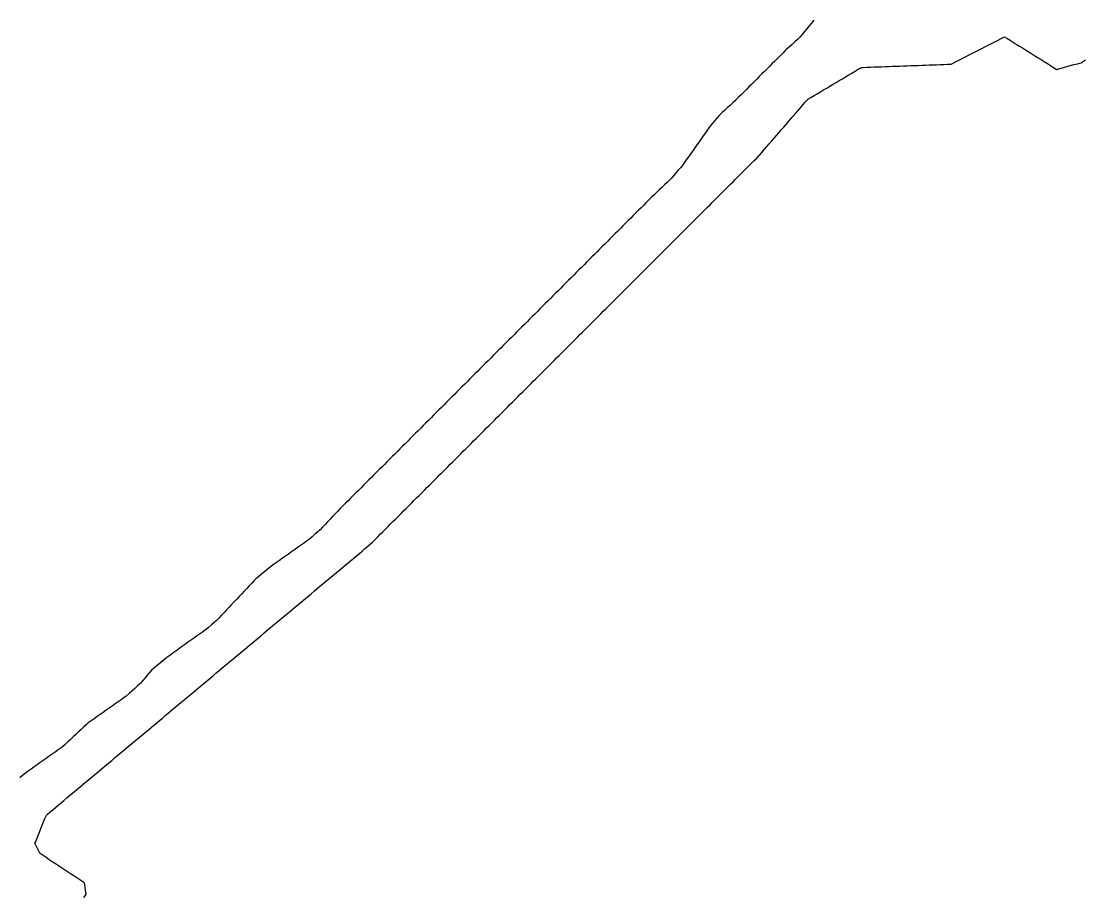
# Model space of a CAD drawing. Header units: millimetres. Extents: x 0 to 2762, y 6 to 2482.
# Drawn here: x 2123.2 to 2413.2, y 651.4 to 889.8 of the extents above; entities that cross this region are included whole.
import ezdxf

# ---------------------------------------------------------------- set-up
doc = ezdxf.new("R2010")
doc.units = ezdxf.units.MM
for name, color, linetype in [('ALL_HOLES', 1, 'Continuous'), ('ALL_ISLANDS', 7, 'Continuous'), ('OUTLINE_ISLAND_01', 7, 'Continuous'), ('OUTLINE_ISLAND_01_HOLE_67', 1, 'Continuous')]:
    doc.layers.add(name, color=color, linetype=linetype)

msp = doc.modelspace()

# ---------------------------------------------------------------- linework, layer by layer
at = {"layer": 'ALL_HOLES'}
msp.add_lwpolyline([(2339.3041, 890.1073), (2338.672, 889.3324), (2338.0399, 888.5575), (2337.4078, 887.7826), (2336.7757, 887.0077), (2336.1436, 886.2328), (2335.5115, 885.4579), (2334.8669, 884.8653), (2334.1307, 884.1886), (2333.3945, 883.5118), (2332.6583, 882.835), (2331.9221, 882.1582), (2331.5532, 881.79), (2330.8454, 881.0836), (2330.1376, 880.3772), (2329.4298, 879.6708), (2328.722, 878.9644), (2328.0142, 878.258), (2327.3064, 877.5516), (2326.5986, 876.8451), (2325.8908, 876.1387), (2325.183, 875.4323), (2324.4752, 874.7259), (2323.7674, 874.0195), (2323.0596, 873.3131), (2322.3518, 872.6067), (2321.644, 871.9003), (2320.9362, 871.1939), (2320.2284, 870.4875), (2319.5206, 869.781), (2318.8128, 869.0746), (2318.105, 868.3682), (2318.0395, 868.3076), (2317.3055, 867.6285), (2316.5714, 866.9494), (2315.8374, 866.2703), (2315.1034, 865.5911), (2314.3694, 864.912), (2313.6353, 864.2329), (2313.0175, 863.514), (2312.3657, 862.7556), (2311.714, 861.9971), (2311.0622, 861.2387), (2310.9177, 861.0343), (2310.3406, 860.2176), (2309.7636, 859.4009), (2309.1865, 858.5842), (2308.6094, 857.7676), (2308.0323, 856.9509), (2307.4552, 856.1342), (2306.8781, 855.3175), (2306.301, 854.5008), (2305.724, 853.6841), (2305.1469, 852.8675), (2304.5698, 852.0508), (2303.9927, 851.2341), (2303.4156, 850.4174), (2303.0306, 849.9613), (2302.3855, 849.1972), (2301.7403, 848.4331), (2301.0952, 847.669), (2300.4501, 846.9049), (2300.0481, 846.5302), (2299.3165, 845.8484), (2298.585, 845.1666), (2297.8534, 844.4848), (2297.1219, 843.803), (2296.3903, 843.1212), (2295.7742, 842.5051), (2295.0671, 841.798), (2294.3599, 841.091), (2293.6528, 840.3839), (2292.9457, 839.6768), (2292.2385, 838.9697), (2291.5314, 838.2626), (2290.8243, 837.5556), (2290.1171, 836.8485), (2289.41, 836.1414), (2288.7029, 835.4343), (2287.9957, 834.7272), (2287.2886, 834.0201), (2286.5815, 833.3131), (2285.8743, 832.606), (2285.1672, 831.8989), (2284.4601, 831.1918), (2283.7529, 830.4847), (2283.0458, 829.7777), (2282.3387, 829.0706), (2281.6316, 828.3635), (2280.9244, 827.6564), (2280.2173, 826.9493), (2279.5102, 826.2422), (2278.803, 825.5352), (2278.0959, 824.8281), (2277.3888, 824.121), (2276.6816, 823.4139), (2275.9745, 822.7068), (2275.2674, 821.9998), (2274.5602, 821.2927), (2273.8531, 820.5856), (2273.146, 819.8785), (2272.4388, 819.1714), (2271.7317, 818.4643), (2271.0246, 817.7573), (2270.3174, 817.0502), (2269.6103, 816.3431), (2268.9032, 815.636), (2268.1961, 814.9289), (2267.4889, 814.2219), (2266.7818, 813.5148), (2266.0747, 812.8077), (2265.3675, 812.1006), (2264.6604, 811.3935), (2263.9533, 810.6864), (2263.2461, 809.9794), (2262.539, 809.2723), (2261.8319, 808.5652), (2261.1247, 807.8581), (2260.4176, 807.151), (2259.7105, 806.444), (2259.0033, 805.7369), (2258.2962, 805.0298), (2257.5891, 804.3227), (2256.8819, 803.6156), (2256.1748, 802.9085), (2255.4677, 802.2015), (2254.7605, 801.4944), (2254.0534, 800.7873), (2253.3463, 800.0802), (2252.6392, 799.3731), (2251.932, 798.6661), (2251.2249, 797.959), (2250.5178, 797.2519), (2249.8106, 796.5448), (2249.1035, 795.8377), (2248.3964, 795.1306), (2247.6892, 794.4236), (2246.9821, 793.7165), (2246.275, 793.0094), (2245.5678, 792.3023), (2244.8607, 791.5952), (2244.1536, 790.8882), (2243.4464, 790.1811), (2242.7393, 789.474), (2242.0322, 788.7669), (2241.325, 788.0598), (2240.6179, 787.3527), (2239.9108, 786.6457), (2239.2036, 785.9386), (2238.4965, 785.2315), (2237.7894, 784.5244), (2237.0823, 783.8173), (2236.3751, 783.1103), (2235.668, 782.4032), (2234.9609, 781.6961), (2234.2537, 780.989), (2233.5466, 780.2819), (2232.8395, 779.5748), (2232.1323, 778.8678), (2231.4252, 778.1607), (2230.7181, 777.4536), (2230.0109, 776.7465), (2229.3038, 776.0394), (2228.5967, 775.3324), (2227.8895, 774.6253), (2227.1824, 773.9182), (2226.4753, 773.2111), (2225.7681, 772.504), (2225.061, 771.7969), (2224.3539, 771.0899), (2223.6467, 770.3828), (2222.9396, 769.6757), (2222.2325, 768.9686), (2221.5254, 768.2615), (2220.8182, 767.5545), (2220.1111, 766.8474), (2219.404, 766.1403), (2218.6968, 765.4332), (2217.9897, 764.7261), (2217.2826, 764.019), (2216.5754, 763.312), (2215.8683, 762.6049), (2215.1612, 761.8978), (2214.454, 761.1907), (2213.7469, 760.4836), (2213.0398, 759.7766), (2212.3326, 759.0695), (2211.6255, 758.3624), (2210.9184, 757.6553), (2210.2112, 756.9482), (2209.5041, 756.2411), (2208.797, 755.5341), (2208.7748, 755.5101), (2208.0953, 754.7764), (2207.4158, 754.0427), (2206.7363, 753.3091), (2206.0568, 752.5754), (2205.3773, 751.8417), (2204.6978, 751.108), (2204.0662, 750.5622), (2203.3095, 749.9085), (2202.5528, 749.2547), (2201.7961, 748.6009), (2201.7758, 748.5866), (2200.9601, 748.0081), (2200.1444, 747.4296), (2199.3287, 746.8511), (2198.5131, 746.2726), (2197.6974, 745.6941), (2196.8817, 745.1156), (2196.066, 744.5371), (2195.2503, 743.9586), (2194.4346, 743.3801), (2193.6189, 742.8016), (2192.8033, 742.2231), (2191.9876, 741.6446), (2191.1719, 741.0661), (2191.0588, 740.972), (2190.2904, 740.332), (2189.5219, 739.6921), (2188.7535, 739.0522), (2187.9851, 738.4123), (2187.2166, 737.7723), (2186.769, 737.2989), (2186.082, 736.5722), (2185.3951, 735.8455), (2184.7081, 735.1188), (2184.0211, 734.3921), (2183.3342, 733.6655), (2182.6472, 732.9388), (2181.9602, 732.2121), (2181.2732, 731.4854), (2180.5863, 730.7587), (2179.8993, 730.0321), (2179.2123, 729.3054), (2178.5253, 728.5787), (2177.8384, 727.852), (2177.1514, 727.1253), (2176.4644, 726.3986), (2175.8147, 725.8382), (2175.0575, 725.1851), (2174.3002, 724.5319), (2173.543, 723.8788), (2173.4851, 723.8378), (2172.6692, 723.2596), (2171.8533, 722.6814), (2171.0374, 722.1032), (2170.2215, 721.525), (2169.4056, 720.9468), (2168.5897, 720.3686), (2167.7737, 719.7905), (2166.9578, 719.2123), (2166.1419, 718.6341), (2165.326, 718.0559), (2164.5101, 717.4777), (2163.6942, 716.8995), (2162.8783, 716.3213), (2162.6947, 716.1681), (2161.9271, 715.5272), (2161.1595, 714.8863), (2160.3919, 714.2454), (2159.6243, 713.6045), (2158.8566, 712.9636), (2158.3161, 712.3268), (2157.669, 711.5644), (2157.0219, 710.802), (2156.3748, 710.0396), (2155.7277, 709.2772), (2155.5872, 709.1509), (2154.8435, 708.4825), (2154.0997, 707.8141), (2153.3559, 707.1456), (2152.6121, 706.4772), (2151.8684, 705.8088), (2151.2622, 705.3833), (2150.4438, 704.8087), (2149.6253, 704.2341), (2148.8069, 703.6596), (2147.9884, 703.085), (2147.1699, 702.5105), (2146.3515, 701.9359), (2145.533, 701.3613), (2144.7146, 700.7868), (2143.8961, 700.2122), (2143.0776, 699.6376), (2142.2592, 699.0631), (2141.4407, 698.4885), (2141.0214, 698.0941), (2140.293, 697.4089), (2139.5646, 696.7237), (2138.8362, 696.0386), (2138.1078, 695.3534), (2137.3794, 694.6683), (2136.651, 693.9831), (2135.9226, 693.2979), (2135.1943, 692.6128), (2134.4659, 691.9276), (2134.1281, 691.6886), (2133.3119, 691.1109), (2132.4957, 690.5331), (2131.6795, 689.9554), (2130.8632, 689.3777), (2130.047, 688.7999), (2129.2308, 688.2222), (2128.4145, 687.6445), (2127.5983, 687.0668), (2126.7821, 686.489), (2125.9658, 685.9113), (2125.1496, 685.3336), (2124.3334, 684.7559), (2123.5172, 684.1781), (2122.8459, 683.5403)], dxfattribs=at)
at = {"layer": 'ALL_ISLANDS'}
msp.add_lwpolyline([(2140.3034, 650.8995), (2140.9064, 651.6973), (2140.8884, 651.8285), (2140.753, 652.8193), (2140.6176, 653.8101), (2140.4823, 654.8009), (2140.0223, 655.106), (2139.1889, 655.6587), (2138.3555, 656.2114), (2137.5221, 656.7641), (2136.6887, 657.3168), (2135.8553, 657.8695), (2135.022, 658.4222), (2134.1886, 658.9749), (2133.3552, 659.5276), (2132.5218, 660.0802), (2131.6884, 660.6329), (2130.855, 661.1856), (2130.0217, 661.7383), (2129.1883, 662.291), (2128.3549, 662.8437), (2128.284, 662.9886), (2127.8444, 663.8868), (2127.4048, 664.785), (2126.9652, 665.6832), (2127.0696, 665.942), (2127.4437, 666.8694), (2127.8178, 667.7968), (2128.192, 668.7241), (2128.5661, 669.6515), (2128.9402, 670.5789), (2129.3143, 671.5063), (2129.6885, 672.4336), (2130.0626, 673.361), (2130.2538, 673.5209), (2131.021, 674.1623), (2131.7882, 674.8037), (2132.5554, 675.4451), (2133.3226, 676.0865), (2134.0898, 676.7279), (2134.857, 677.3693), (2135.6242, 678.0107), (2136.3914, 678.6521), (2137.1586, 679.2935), (2137.9258, 679.9349), (2138.693, 680.5763), (2139.4602, 681.2177), (2140.2274, 681.8591), (2140.9946, 682.5005), (2141.7619, 683.1419), (2142.5291, 683.7833), (2143.2963, 684.4247), (2144.0635, 685.0661), (2144.8307, 685.7075), (2145.5979, 686.3489), (2146.3651, 686.9903), (2147.1323, 687.6317), (2147.8995, 688.2731), (2148.6667, 688.9145), (2149.4339, 689.5559), (2150.2011, 690.1973), (2150.9683, 690.8387), (2151.7355, 691.4801), (2152.5027, 692.1215), (2153.27, 692.7629), (2154.0372, 693.4043), (2154.8044, 694.0457), (2155.5716, 694.6871), (2156.3388, 695.3285), (2157.106, 695.9699), (2157.8732, 696.6113), (2158.6404, 697.2527), (2159.4076, 697.8941), (2160.1748, 698.5355), (2160.942, 699.1769), (2161.7092, 699.8183), (2162.4764, 700.4597), (2163.2436, 701.1011), (2164.0108, 701.7425), (2164.778, 702.3839), (2165.5453, 703.0253), (2166.3125, 703.6667), (2167.0797, 704.3081), (2167.8469, 704.9495), (2168.6141, 705.5909), (2169.3813, 706.2323), (2170.1485, 706.8737), (2170.9157, 707.5151), (2171.6829, 708.1565), (2172.4501, 708.7979), (2173.2173, 709.4393), (2173.9845, 710.0807), (2174.7517, 710.7221), (2175.5189, 711.3635), (2176.2861, 712.0049), (2177.0533, 712.6463), (2177.8206, 713.2877), (2178.5878, 713.9291), (2179.355, 714.5705), (2180.1222, 715.2119), (2180.8894, 715.8533), (2181.6566, 716.4947), (2182.4238, 717.1361), (2183.191, 717.7775), (2183.9582, 718.4189), (2184.7254, 719.0603), (2185.4926, 719.7017), (2186.2598, 720.3431), (2187.027, 720.9845), (2187.7942, 721.6259), (2188.5614, 722.2673), (2189.3286, 722.9087), (2190.0959, 723.5501), (2190.8631, 724.1915), (2191.6303, 724.8329), (2192.3975, 725.4743), (2193.1647, 726.1157), (2193.9319, 726.7571), (2194.6991, 727.3985), (2195.4663, 728.0399), (2196.2335, 728.6813), (2197.0007, 729.3227), (2197.7679, 729.9641), (2198.5351, 730.6055), (2199.3023, 731.2469), (2200.0695, 731.8883), (2200.8367, 732.5297), (2201.604, 733.1711), (2202.3712, 733.8125), (2203.1384, 734.4539), (2203.9056, 735.0953), (2204.6728, 735.7367), (2205.44, 736.3781), (2206.2072, 737.0195), (2206.9744, 737.6609), (2207.7416, 738.3023), (2208.5088, 738.9437), (2209.276, 739.5851), (2210.0432, 740.2265), (2210.8104, 740.8679), (2211.5776, 741.5093), (2212.3448, 742.1507), (2213.112, 742.7921), (2213.8793, 743.4335), (2214.6465, 744.0749), (2215.4137, 744.7163), (2216.1809, 745.3577), (2216.9481, 745.9991), (2217.7153, 746.6405), (2218.4825, 747.2819), (2218.9939, 747.7931), (2219.7011, 748.5001), (2220.4083, 749.2071), (2221.1156, 749.9141), (2221.8228, 750.6211), (2222.53, 751.3281), (2223.2372, 752.0351), (2223.9445, 752.7421), (2224.6517, 753.4491), (2225.3589, 754.1561), (2226.0661, 754.863), (2226.7733, 755.57), (2227.4806, 756.277), (2228.1878, 756.984), (2228.895, 757.691), (2229.6022, 758.398), (2230.3095, 759.105), (2231.0167, 759.812), (2231.7239, 760.519), (2232.4311, 761.226), (2233.1383, 761.933), (2233.8456, 762.6399), (2234.5528, 763.3469), (2235.26, 764.0539), (2235.9672, 764.7609), (2236.6745, 765.4679), (2237.3817, 766.1749), (2238.0889, 766.8819), (2238.7961, 767.5889), (2239.5034, 768.2959), (2240.2106, 769.0029), (2240.9178, 769.7099), (2241.625, 770.4168), (2242.3322, 771.1238), (2243.0395, 771.8308), (2243.7467, 772.5378), (2244.4539, 773.2448), (2245.1611, 773.9518), (2245.8684, 774.6588), (2246.5756, 775.3658), (2247.2828, 776.0728), (2247.99, 776.7798), (2248.6972, 777.4868), (2249.4045, 778.1937), (2250.1117, 778.9007), (2250.8189, 779.6077), (2251.5261, 780.3147), (2252.2334, 781.0217), (2252.9406, 781.7287), (2253.6478, 782.4357), (2254.355, 783.1427), (2255.0622, 783.8497), (2255.7695, 784.5567), (2256.4767, 785.2637), (2257.1839, 785.9706), (2257.8911, 786.6776), (2258.5984, 787.3846), (2259.3056, 788.0916), (2260.0128, 788.7986), (2260.72, 789.5056), (2261.4273, 790.2126), (2262.1345, 790.9196), (2262.8417, 791.6266), (2263.5489, 792.3336), (2264.2561, 793.0406), (2264.9634, 793.7475), (2265.6706, 794.4545), (2266.3778, 795.1615), (2267.085, 795.8685), (2267.7923, 796.5755), (2268.4995, 797.2825), (2269.2067, 797.9895), (2269.9139, 798.6965), (2270.6211, 799.4035), (2271.3284, 800.1105), (2272.0356, 800.8175), (2272.7428, 801.5245), (2273.45, 802.2314), (2274.1573, 802.9384), (2274.8645, 803.6454), (2275.5717, 804.3524), (2276.2789, 805.0594), (2276.9861, 805.7664), (2277.6934, 806.4734), (2278.4006, 807.1804), (2279.1078, 807.8874), (2279.815, 808.5944), (2280.5223, 809.3014), (2281.2295, 810.0083), (2281.9367, 810.7153), (2282.6439, 811.4223), (2283.3512, 812.1293), (2284.0584, 812.8363), (2284.7656, 813.5433), (2285.4728, 814.2503), (2286.18, 814.9573), (2286.8873, 815.6643), (2287.5945, 816.3713), (2288.3017, 817.0783), (2289.0089, 817.7852), (2289.7162, 818.4922), (2290.4234, 819.1992), (2291.1306, 819.9062), (2291.8378, 820.6132), (2292.545, 821.3202), (2293.2523, 822.0272), (2293.9595, 822.7342), (2294.6667, 823.4412), (2295.3739, 824.1482), (2296.0812, 824.8552), (2296.7884, 825.5621), (2297.4956, 826.2691), (2298.2028, 826.9761), (2298.91, 827.6831), (2299.6173, 828.3901), (2300.3245, 829.0971), (2301.0317, 829.8041), (2301.7389, 830.5111), (2302.4462, 831.2181), (2303.1534, 831.9251), (2303.8606, 832.6321), (2304.5678, 833.339), (2305.2751, 834.046), (2305.9823, 834.753), (2306.6895, 835.46), (2307.3967, 836.167), (2308.1039, 836.874), (2308.8112, 837.581), (2309.5184, 838.288), (2310.2256, 838.995), (2310.9328, 839.702), (2311.6401, 840.409), (2312.3473, 841.1159), (2313.0545, 841.8229), (2313.7617, 842.5299), (2314.4689, 843.2369), (2315.1762, 843.9439), (2315.8834, 844.6509), (2316.5906, 845.3579), (2317.2978, 846.0649), (2318.0051, 846.7719), (2318.7123, 847.4789), (2319.4195, 848.1859), (2320.1267, 848.8928), (2320.8339, 849.5998), (2321.5412, 850.3068), (2322.2484, 851.0138), (2322.9556, 851.7208), (2323.6628, 852.4278), (2324.3701, 853.1348), (2324.5794, 853.3769), (2325.2333, 854.1335), (2325.8873, 854.89), (2326.5412, 855.6466), (2327.1952, 856.4031), (2327.8491, 857.1596), (2328.5031, 857.9162), (2329.157, 858.6727), (2329.811, 859.4292), (2330.4649, 860.1858), (2331.1189, 860.9423), (2331.7728, 861.6989), (2332.4268, 862.4554), (2333.0807, 863.2119), (2333.7347, 863.9685), (2334.3886, 864.725), (2335.0426, 865.4815), (2335.6965, 866.2381), (2336.3505, 866.9946), (2337.0044, 867.7512), (2337.6584, 868.5077), (2337.6898, 868.5264), (2338.5494, 869.0373), (2339.4091, 869.5482), (2340.2687, 870.059), (2341.1283, 870.5699), (2341.988, 871.0808), (2342.8476, 871.5917), (2343.7073, 872.1026), (2344.5669, 872.6135), (2345.4266, 873.1244), (2346.2862, 873.6353), (2347.1459, 874.1462), (2348.0055, 874.6571), (2348.8651, 875.168), (2349.7248, 875.6789), (2350.5844, 876.1898), (2351.4441, 876.7007), (2352.3037, 877.2116), (2352.8033, 877.23), (2353.8026, 877.2669), (2354.8019, 877.3038), (2355.8013, 877.3407), (2356.8006, 877.3775), (2357.7999, 877.4144), (2358.7992, 877.4513), (2359.7985, 877.4882), (2360.7978, 877.5251), (2361.7972, 877.562), (2362.7965, 877.5989), (2363.7958, 877.6358), (2364.7951, 877.6727), (2365.7944, 877.7096), (2366.7938, 877.7464), (2367.7931, 877.7833), (2368.7924, 877.8202), (2369.7917, 877.8571), (2370.791, 877.894), (2371.7904, 877.9309), (2372.7897, 877.9678), (2373.789, 878.0047), (2374.7883, 878.0416), (2375.7876, 878.0784), (2376.787, 878.1153), (2377.1084, 878.2806), (2377.9977, 878.7378), (2378.8871, 879.1951), (2379.7764, 879.6523), (2380.6658, 880.1096), (2381.5551, 880.5668), (2382.4445, 881.024), (2383.3338, 881.4813), (2384.2232, 881.9385), (2385.1125, 882.3958), (2386.0018, 882.853), (2386.8912, 883.3102), (2387.7805, 883.7675), (2388.6699, 884.2247), (2389.5592, 884.682), (2390.4486, 885.1392), (2391.3379, 885.5964), (2391.9979, 885.1826), (2392.8452, 884.6514), (2393.6924, 884.1202), (2394.5397, 883.589), (2395.3869, 883.0579), (2396.2342, 882.5267), (2397.0814, 881.9955), (2397.9287, 881.4643), (2398.7759, 880.9331), (2399.6232, 880.4019), (2400.4704, 879.8707), (2401.3177, 879.3395), (2402.1649, 878.8083), (2403.0122, 878.2771), (2403.8594, 877.7459), (2404.7067, 877.2147), (2405.5539, 876.6835), (2406.4161, 876.92), (2407.3805, 877.1844), (2408.3448, 877.4489), (2409.3092, 877.7134), (2410.2736, 877.9779), (2411.238, 878.2423), (2412.2024, 878.5068), (2412.6059, 878.7772), (2413.4367, 879.3338)], dxfattribs=at)
at = {"layer": 'OUTLINE_ISLAND_01'}
msp.add_lwpolyline([(2140.3034, 650.8995), (2140.9064, 651.6973), (2140.8884, 651.8285), (2140.753, 652.8193), (2140.6176, 653.8101), (2140.4823, 654.8009), (2140.0223, 655.106), (2139.1889, 655.6587), (2138.3555, 656.2114), (2137.5221, 656.7641), (2136.6887, 657.3168), (2135.8553, 657.8695), (2135.022, 658.4222), (2134.1886, 658.9749), (2133.3552, 659.5276), (2132.5218, 660.0802), (2131.6884, 660.6329), (2130.855, 661.1856), (2130.0217, 661.7383), (2129.1883, 662.291), (2128.3549, 662.8437), (2128.284, 662.9886), (2127.8444, 663.8868), (2127.4048, 664.785), (2126.9652, 665.6832), (2127.0696, 665.942), (2127.4437, 666.8694), (2127.8178, 667.7968), (2128.192, 668.7241), (2128.5661, 669.6515), (2128.9402, 670.5789), (2129.3143, 671.5063), (2129.6885, 672.4336), (2130.0626, 673.361), (2130.2538, 673.5209), (2131.021, 674.1623), (2131.7882, 674.8037), (2132.5554, 675.4451), (2133.3226, 676.0865), (2134.0898, 676.7279), (2134.857, 677.3693), (2135.6242, 678.0107), (2136.3914, 678.6521), (2137.1586, 679.2935), (2137.9258, 679.9349), (2138.693, 680.5763), (2139.4602, 681.2177), (2140.2274, 681.8591), (2140.9946, 682.5005), (2141.7619, 683.1419), (2142.5291, 683.7833), (2143.2963, 684.4247), (2144.0635, 685.0661), (2144.8307, 685.7075), (2145.5979, 686.3489), (2146.3651, 686.9903), (2147.1323, 687.6317), (2147.8995, 688.2731), (2148.6667, 688.9145), (2149.4339, 689.5559), (2150.2011, 690.1973), (2150.9683, 690.8387), (2151.7355, 691.4801), (2152.5027, 692.1215), (2153.27, 692.7629), (2154.0372, 693.4043), (2154.8044, 694.0457), (2155.5716, 694.6871), (2156.3388, 695.3285), (2157.106, 695.9699), (2157.8732, 696.6113), (2158.6404, 697.2527), (2159.4076, 697.8941), (2160.1748, 698.5355), (2160.942, 699.1769), (2161.7092, 699.8183), (2162.4764, 700.4597), (2163.2436, 701.1011), (2164.0108, 701.7425), (2164.778, 702.3839), (2165.5453, 703.0253), (2166.3125, 703.6667), (2167.0797, 704.3081), (2167.8469, 704.9495), (2168.6141, 705.5909), (2169.3813, 706.2323), (2170.1485, 706.8737), (2170.9157, 707.5151), (2171.6829, 708.1565), (2172.4501, 708.7979), (2173.2173, 709.4393), (2173.9845, 710.0807), (2174.7517, 710.7221), (2175.5189, 711.3635), (2176.2861, 712.0049), (2177.0533, 712.6463), (2177.8206, 713.2877), (2178.5878, 713.9291), (2179.355, 714.5705), (2180.1222, 715.2119), (2180.8894, 715.8533), (2181.6566, 716.4947), (2182.4238, 717.1361), (2183.191, 717.7775), (2183.9582, 718.4189), (2184.7254, 719.0603), (2185.4926, 719.7017), (2186.2598, 720.3431), (2187.027, 720.9845), (2187.7942, 721.6259), (2188.5614, 722.2673), (2189.3286, 722.9087), (2190.0959, 723.5501), (2190.8631, 724.1915), (2191.6303, 724.8329), (2192.3975, 725.4743), (2193.1647, 726.1157), (2193.9319, 726.7571), (2194.6991, 727.3985), (2195.4663, 728.0399), (2196.2335, 728.6813), (2197.0007, 729.3227), (2197.7679, 729.9641), (2198.5351, 730.6055), (2199.3023, 731.2469), (2200.0695, 731.8883), (2200.8367, 732.5297), (2201.604, 733.1711), (2202.3712, 733.8125), (2203.1384, 734.4539), (2203.9056, 735.0953), (2204.6728, 735.7367), (2205.44, 736.3781), (2206.2072, 737.0195), (2206.9744, 737.6609), (2207.7416, 738.3023), (2208.5088, 738.9437), (2209.276, 739.5851), (2210.0432, 740.2265), (2210.8104, 740.8679), (2211.5776, 741.5093), (2212.3448, 742.1507), (2213.112, 742.7921), (2213.8793, 743.4335), (2214.6465, 744.0749), (2215.4137, 744.7163), (2216.1809, 745.3577), (2216.9481, 745.9991), (2217.7153, 746.6405), (2218.4825, 747.2819), (2218.9939, 747.7931), (2219.7011, 748.5001), (2220.4083, 749.2071), (2221.1156, 749.9141), (2221.8228, 750.6211), (2222.53, 751.3281), (2223.2372, 752.0351), (2223.9445, 752.7421), (2224.6517, 753.4491), (2225.3589, 754.1561), (2226.0661, 754.863), (2226.7733, 755.57), (2227.4806, 756.277), (2228.1878, 756.984), (2228.895, 757.691), (2229.6022, 758.398), (2230.3095, 759.105), (2231.0167, 759.812), (2231.7239, 760.519), (2232.4311, 761.226), (2233.1383, 761.933), (2233.8456, 762.6399), (2234.5528, 763.3469), (2235.26, 764.0539), (2235.9672, 764.7609), (2236.6745, 765.4679), (2237.3817, 766.1749), (2238.0889, 766.8819), (2238.7961, 767.5889), (2239.5034, 768.2959), (2240.2106, 769.0029), (2240.9178, 769.7099), (2241.625, 770.4168), (2242.3322, 771.1238), (2243.0395, 771.8308), (2243.7467, 772.5378), (2244.4539, 773.2448), (2245.1611, 773.9518), (2245.8684, 774.6588), (2246.5756, 775.3658), (2247.2828, 776.0728), (2247.99, 776.7798), (2248.6972, 777.4868), (2249.4045, 778.1937), (2250.1117, 778.9007), (2250.8189, 779.6077), (2251.5261, 780.3147), (2252.2334, 781.0217), (2252.9406, 781.7287), (2253.6478, 782.4357), (2254.355, 783.1427), (2255.0622, 783.8497), (2255.7695, 784.5567), (2256.4767, 785.2637), (2257.1839, 785.9706), (2257.8911, 786.6776), (2258.5984, 787.3846), (2259.3056, 788.0916), (2260.0128, 788.7986), (2260.72, 789.5056), (2261.4273, 790.2126), (2262.1345, 790.9196), (2262.8417, 791.6266), (2263.5489, 792.3336), (2264.2561, 793.0406), (2264.9634, 793.7475), (2265.6706, 794.4545), (2266.3778, 795.1615), (2267.085, 795.8685), (2267.7923, 796.5755), (2268.4995, 797.2825), (2269.2067, 797.9895), (2269.9139, 798.6965), (2270.6211, 799.4035), (2271.3284, 800.1105), (2272.0356, 800.8175), (2272.7428, 801.5245), (2273.45, 802.2314), (2274.1573, 802.9384), (2274.8645, 803.6454), (2275.5717, 804.3524), (2276.2789, 805.0594), (2276.9861, 805.7664), (2277.6934, 806.4734), (2278.4006, 807.1804), (2279.1078, 807.8874), (2279.815, 808.5944), (2280.5223, 809.3014), (2281.2295, 810.0083), (2281.9367, 810.7153), (2282.6439, 811.4223), (2283.3512, 812.1293), (2284.0584, 812.8363), (2284.7656, 813.5433), (2285.4728, 814.2503), (2286.18, 814.9573), (2286.8873, 815.6643), (2287.5945, 816.3713), (2288.3017, 817.0783), (2289.0089, 817.7852), (2289.7162, 818.4922), (2290.4234, 819.1992), (2291.1306, 819.9062), (2291.8378, 820.6132), (2292.545, 821.3202), (2293.2523, 822.0272), (2293.9595, 822.7342), (2294.6667, 823.4412), (2295.3739, 824.1482), (2296.0812, 824.8552), (2296.7884, 825.5621), (2297.4956, 826.2691), (2298.2028, 826.9761), (2298.91, 827.6831), (2299.6173, 828.3901), (2300.3245, 829.0971), (2301.0317, 829.8041), (2301.7389, 830.5111), (2302.4462, 831.2181), (2303.1534, 831.9251), (2303.8606, 832.6321), (2304.5678, 833.339), (2305.2751, 834.046), (2305.9823, 834.753), (2306.6895, 835.46), (2307.3967, 836.167), (2308.1039, 836.874), (2308.8112, 837.581), (2309.5184, 838.288), (2310.2256, 838.995), (2310.9328, 839.702), (2311.6401, 840.409), (2312.3473, 841.1159), (2313.0545, 841.8229), (2313.7617, 842.5299), (2314.4689, 843.2369), (2315.1762, 843.9439), (2315.8834, 844.6509), (2316.5906, 845.3579), (2317.2978, 846.0649), (2318.0051, 846.7719), (2318.7123, 847.4789), (2319.4195, 848.1859), (2320.1267, 848.8928), (2320.8339, 849.5998), (2321.5412, 850.3068), (2322.2484, 851.0138), (2322.9556, 851.7208), (2323.6628, 852.4278), (2324.3701, 853.1348), (2324.5794, 853.3769), (2325.2333, 854.1335), (2325.8873, 854.89), (2326.5412, 855.6466), (2327.1952, 856.4031), (2327.8491, 857.1596), (2328.5031, 857.9162), (2329.157, 858.6727), (2329.811, 859.4292), (2330.4649, 860.1858), (2331.1189, 860.9423), (2331.7728, 861.6989), (2332.4268, 862.4554), (2333.0807, 863.2119), (2333.7347, 863.9685), (2334.3886, 864.725), (2335.0426, 865.4815), (2335.6965, 866.2381), (2336.3505, 866.9946), (2337.0044, 867.7512), (2337.6584, 868.5077), (2337.6898, 868.5264), (2338.5494, 869.0373), (2339.4091, 869.5482), (2340.2687, 870.059), (2341.1283, 870.5699), (2341.988, 871.0808), (2342.8476, 871.5917), (2343.7073, 872.1026), (2344.5669, 872.6135), (2345.4266, 873.1244), (2346.2862, 873.6353), (2347.1459, 874.1462), (2348.0055, 874.6571), (2348.8651, 875.168), (2349.7248, 875.6789), (2350.5844, 876.1898), (2351.4441, 876.7007), (2352.3037, 877.2116), (2352.8033, 877.23), (2353.8026, 877.2669), (2354.8019, 877.3038), (2355.8013, 877.3407), (2356.8006, 877.3775), (2357.7999, 877.4144), (2358.7992, 877.4513), (2359.7985, 877.4882), (2360.7978, 877.5251), (2361.7972, 877.562), (2362.7965, 877.5989), (2363.7958, 877.6358), (2364.7951, 877.6727), (2365.7944, 877.7096), (2366.7938, 877.7464), (2367.7931, 877.7833), (2368.7924, 877.8202), (2369.7917, 877.8571), (2370.791, 877.894), (2371.7904, 877.9309), (2372.7897, 877.9678), (2373.789, 878.0047), (2374.7883, 878.0416), (2375.7876, 878.0784), (2376.787, 878.1153), (2377.1084, 878.2806), (2377.9977, 878.7378), (2378.8871, 879.1951), (2379.7764, 879.6523), (2380.6658, 880.1096), (2381.5551, 880.5668), (2382.4445, 881.024), (2383.3338, 881.4813), (2384.2232, 881.9385), (2385.1125, 882.3958), (2386.0018, 882.853), (2386.8912, 883.3102), (2387.7805, 883.7675), (2388.6699, 884.2247), (2389.5592, 884.682), (2390.4486, 885.1392), (2391.3379, 885.5964), (2391.9979, 885.1826), (2392.8452, 884.6514), (2393.6924, 884.1202), (2394.5397, 883.589), (2395.3869, 883.0579), (2396.2342, 882.5267), (2397.0814, 881.9955), (2397.9287, 881.4643), (2398.7759, 880.9331), (2399.6232, 880.4019), (2400.4704, 879.8707), (2401.3177, 879.3395), (2402.1649, 878.8083), (2403.0122, 878.2771), (2403.8594, 877.7459), (2404.7067, 877.2147), (2405.5539, 876.6835), (2406.4161, 876.92), (2407.3805, 877.1844), (2408.3448, 877.4489), (2409.3092, 877.7134), (2410.2736, 877.9779), (2411.238, 878.2423), (2412.2024, 878.5068), (2412.6059, 878.7772), (2413.4367, 879.3338)], dxfattribs=at)
at = {"layer": 'OUTLINE_ISLAND_01_HOLE_67'}
msp.add_lwpolyline([(2339.3041, 890.1073), (2338.672, 889.3324), (2338.0399, 888.5575), (2337.4078, 887.7826), (2336.7757, 887.0077), (2336.1436, 886.2328), (2335.5115, 885.4579), (2334.8669, 884.8653), (2334.1307, 884.1886), (2333.3945, 883.5118), (2332.6583, 882.835), (2331.9221, 882.1582), (2331.5532, 881.79), (2330.8454, 881.0836), (2330.1376, 880.3772), (2329.4298, 879.6708), (2328.722, 878.9644), (2328.0142, 878.258), (2327.3064, 877.5516), (2326.5986, 876.8451), (2325.8908, 876.1387), (2325.183, 875.4323), (2324.4752, 874.7259), (2323.7674, 874.0195), (2323.0596, 873.3131), (2322.3518, 872.6067), (2321.644, 871.9003), (2320.9362, 871.1939), (2320.2284, 870.4875), (2319.5206, 869.781), (2318.8128, 869.0746), (2318.105, 868.3682), (2318.0395, 868.3076), (2317.3055, 867.6285), (2316.5714, 866.9494), (2315.8374, 866.2703), (2315.1034, 865.5911), (2314.3694, 864.912), (2313.6353, 864.2329), (2313.0175, 863.514), (2312.3657, 862.7556), (2311.714, 861.9971), (2311.0622, 861.2387), (2310.9177, 861.0343), (2310.3406, 860.2176), (2309.7636, 859.4009), (2309.1865, 858.5842), (2308.6094, 857.7676), (2308.0323, 856.9509), (2307.4552, 856.1342), (2306.8781, 855.3175), (2306.301, 854.5008), (2305.724, 853.6841), (2305.1469, 852.8675), (2304.5698, 852.0508), (2303.9927, 851.2341), (2303.4156, 850.4174), (2303.0306, 849.9613), (2302.3855, 849.1972), (2301.7403, 848.4331), (2301.0952, 847.669), (2300.4501, 846.9049), (2300.0481, 846.5302), (2299.3165, 845.8484), (2298.585, 845.1666), (2297.8534, 844.4848), (2297.1219, 843.803), (2296.3903, 843.1212), (2295.7742, 842.5051), (2295.0671, 841.798), (2294.3599, 841.091), (2293.6528, 840.3839), (2292.9457, 839.6768), (2292.2385, 838.9697), (2291.5314, 838.2626), (2290.8243, 837.5556), (2290.1171, 836.8485), (2289.41, 836.1414), (2288.7029, 835.4343), (2287.9957, 834.7272), (2287.2886, 834.0201), (2286.5815, 833.3131), (2285.8743, 832.606), (2285.1672, 831.8989), (2284.4601, 831.1918), (2283.7529, 830.4847), (2283.0458, 829.7777), (2282.3387, 829.0706), (2281.6316, 828.3635), (2280.9244, 827.6564), (2280.2173, 826.9493), (2279.5102, 826.2422), (2278.803, 825.5352), (2278.0959, 824.8281), (2277.3888, 824.121), (2276.6816, 823.4139), (2275.9745, 822.7068), (2275.2674, 821.9998), (2274.5602, 821.2927), (2273.8531, 820.5856), (2273.146, 819.8785), (2272.4388, 819.1714), (2271.7317, 818.4643), (2271.0246, 817.7573), (2270.3174, 817.0502), (2269.6103, 816.3431), (2268.9032, 815.636), (2268.1961, 814.9289), (2267.4889, 814.2219), (2266.7818, 813.5148), (2266.0747, 812.8077), (2265.3675, 812.1006), (2264.6604, 811.3935), (2263.9533, 810.6864), (2263.2461, 809.9794), (2262.539, 809.2723), (2261.8319, 808.5652), (2261.1247, 807.8581), (2260.4176, 807.151), (2259.7105, 806.444), (2259.0033, 805.7369), (2258.2962, 805.0298), (2257.5891, 804.3227), (2256.8819, 803.6156), (2256.1748, 802.9085), (2255.4677, 802.2015), (2254.7605, 801.4944), (2254.0534, 800.7873), (2253.3463, 800.0802), (2252.6392, 799.3731), (2251.932, 798.6661), (2251.2249, 797.959), (2250.5178, 797.2519), (2249.8106, 796.5448), (2249.1035, 795.8377), (2248.3964, 795.1306), (2247.6892, 794.4236), (2246.9821, 793.7165), (2246.275, 793.0094), (2245.5678, 792.3023), (2244.8607, 791.5952), (2244.1536, 790.8882), (2243.4464, 790.1811), (2242.7393, 789.474), (2242.0322, 788.7669), (2241.325, 788.0598), (2240.6179, 787.3527), (2239.9108, 786.6457), (2239.2036, 785.9386), (2238.4965, 785.2315), (2237.7894, 784.5244), (2237.0823, 783.8173), (2236.3751, 783.1103), (2235.668, 782.4032), (2234.9609, 781.6961), (2234.2537, 780.989), (2233.5466, 780.2819), (2232.8395, 779.5748), (2232.1323, 778.8678), (2231.4252, 778.1607), (2230.7181, 777.4536), (2230.0109, 776.7465), (2229.3038, 776.0394), (2228.5967, 775.3324), (2227.8895, 774.6253), (2227.1824, 773.9182), (2226.4753, 773.2111), (2225.7681, 772.504), (2225.061, 771.7969), (2224.3539, 771.0899), (2223.6467, 770.3828), (2222.9396, 769.6757), (2222.2325, 768.9686), (2221.5254, 768.2615), (2220.8182, 767.5545), (2220.1111, 766.8474), (2219.404, 766.1403), (2218.6968, 765.4332), (2217.9897, 764.7261), (2217.2826, 764.019), (2216.5754, 763.312), (2215.8683, 762.6049), (2215.1612, 761.8978), (2214.454, 761.1907), (2213.7469, 760.4836), (2213.0398, 759.7766), (2212.3326, 759.0695), (2211.6255, 758.3624), (2210.9184, 757.6553), (2210.2112, 756.9482), (2209.5041, 756.2411), (2208.797, 755.5341), (2208.7748, 755.5101), (2208.0953, 754.7764), (2207.4158, 754.0427), (2206.7363, 753.3091), (2206.0568, 752.5754), (2205.3773, 751.8417), (2204.6978, 751.108), (2204.0662, 750.5622), (2203.3095, 749.9085), (2202.5528, 749.2547), (2201.7961, 748.6009), (2201.7758, 748.5866), (2200.9601, 748.0081), (2200.1444, 747.4296), (2199.3287, 746.8511), (2198.5131, 746.2726), (2197.6974, 745.6941), (2196.8817, 745.1156), (2196.066, 744.5371), (2195.2503, 743.9586), (2194.4346, 743.3801), (2193.6189, 742.8016), (2192.8033, 742.2231), (2191.9876, 741.6446), (2191.1719, 741.0661), (2191.0588, 740.972), (2190.2904, 740.332), (2189.5219, 739.6921), (2188.7535, 739.0522), (2187.9851, 738.4123), (2187.2166, 737.7723), (2186.769, 737.2989), (2186.082, 736.5722), (2185.3951, 735.8455), (2184.7081, 735.1188), (2184.0211, 734.3921), (2183.3342, 733.6655), (2182.6472, 732.9388), (2181.9602, 732.2121), (2181.2732, 731.4854), (2180.5863, 730.7587), (2179.8993, 730.0321), (2179.2123, 729.3054), (2178.5253, 728.5787), (2177.8384, 727.852), (2177.1514, 727.1253), (2176.4644, 726.3986), (2175.8147, 725.8382), (2175.0575, 725.1851), (2174.3002, 724.5319), (2173.543, 723.8788), (2173.4851, 723.8378), (2172.6692, 723.2596), (2171.8533, 722.6814), (2171.0374, 722.1032), (2170.2215, 721.525), (2169.4056, 720.9468), (2168.5897, 720.3686), (2167.7737, 719.7905), (2166.9578, 719.2123), (2166.1419, 718.6341), (2165.326, 718.0559), (2164.5101, 717.4777), (2163.6942, 716.8995), (2162.8783, 716.3213), (2162.6947, 716.1681), (2161.9271, 715.5272), (2161.1595, 714.8863), (2160.3919, 714.2454), (2159.6243, 713.6045), (2158.8566, 712.9636), (2158.3161, 712.3268), (2157.669, 711.5644), (2157.0219, 710.802), (2156.3748, 710.0396), (2155.7277, 709.2772), (2155.5872, 709.1509), (2154.8435, 708.4825), (2154.0997, 707.8141), (2153.3559, 707.1456), (2152.6121, 706.4772), (2151.8684, 705.8088), (2151.2622, 705.3833), (2150.4438, 704.8087), (2149.6253, 704.2341), (2148.8069, 703.6596), (2147.9884, 703.085), (2147.1699, 702.5105), (2146.3515, 701.9359), (2145.533, 701.3613), (2144.7146, 700.7868), (2143.8961, 700.2122), (2143.0776, 699.6376), (2142.2592, 699.0631), (2141.4407, 698.4885), (2141.0214, 698.0941), (2140.293, 697.4089), (2139.5646, 696.7237), (2138.8362, 696.0386), (2138.1078, 695.3534), (2137.3794, 694.6683), (2136.651, 693.9831), (2135.9226, 693.2979), (2135.1943, 692.6128), (2134.4659, 691.9276), (2134.1281, 691.6886), (2133.3119, 691.1109), (2132.4957, 690.5331), (2131.6795, 689.9554), (2130.8632, 689.3777), (2130.047, 688.7999), (2129.2308, 688.2222), (2128.4145, 687.6445), (2127.5983, 687.0668), (2126.7821, 686.489), (2125.9658, 685.9113), (2125.1496, 685.3336), (2124.3334, 684.7559), (2123.5172, 684.1781), (2122.8459, 683.5403)], dxfattribs=at)

doc.saveas('drawing.dxf')
